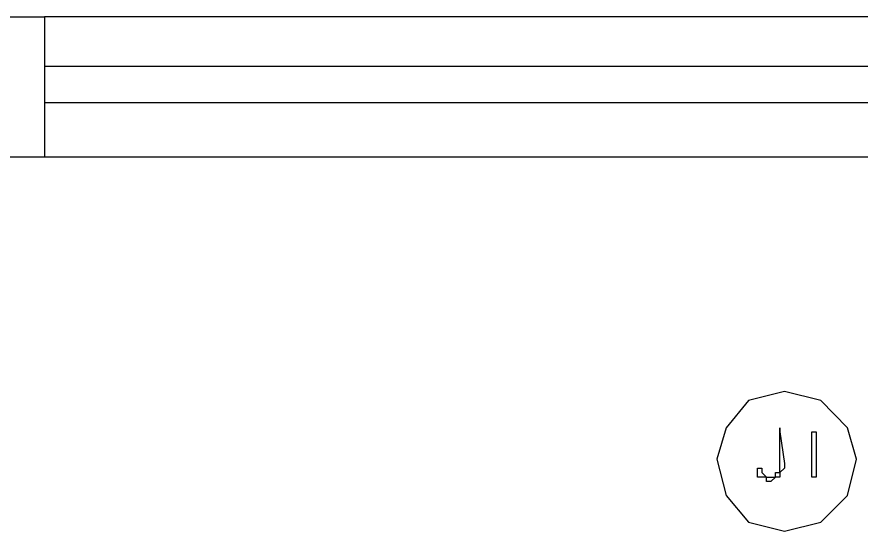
# Model space of a CAD drawing. Header units: millimetres. Extents: x -518.8 to -461.2, y 3.5 to 44.2.
# Drawn here: x -489.921 to -488.73, y 4.227 to 4.953 of the extents above; entities that cross this region are included whole.
import ezdxf

# ---------------------------------------------------------------- set-up
doc = ezdxf.new("R2010")
doc.units = ezdxf.units.MM
doc.header["$MEASUREMENT"] = 0
for name, color, linetype in [('10', 10, 'Continuous'), ('12', 12, 'Continuous'), ('8', 8, 'Continuous'), ('MYSOLIDS', 7, 'Continuous')]:
    doc.layers.add(name, color=color, linetype=linetype)

msp = doc.modelspace()

# ---------------------------------------------------------------- linework, layer by layer
at = {"layer": '10'}
msp.add_lwpolyline([(-491.4098, 4.9526), (-489.882, 4.9526), (-489.882, 4.9526), (-489.882, 4.7548), (-489.882, 4.7548), (-492.6128, 4.7548)], dxfattribs=at)
at = {"layer": '12'}
msp.add_lwpolyline([(-488.7361, 4.3285), (-488.7489, 4.3729), (-488.7865, 4.4112), (-488.8376, 4.424), (-488.8887, 4.4112), (-488.9203, 4.3729), (-488.9331, 4.3285), (-488.9203, 4.2774), (-488.8887, 4.2398), (-488.8376, 4.227), (-488.7865, 4.2398), (-488.7489, 4.2774), (-488.7361, 4.3285)], dxfattribs=at)
at = {"layer": '8'}
for points in [[(-487.8767, 4.9526), (-489.882, 4.9526)], [(-487.8767, 4.8827), (-489.882, 4.8827)], [(-487.8767, 4.8315), (-489.882, 4.8315)], [(-487.8767, 4.7548), (-489.882, 4.7548)]]:
    msp.add_lwpolyline(points, dxfattribs=at)
at = {"layer": 'MYSOLIDS'}
for points in [[(-488.8444, 4.3225), (-488.8444, 4.3669), (-488.8444, 4.3729), (-488.8444, 4.3729), (-488.8444, 4.3729), (-488.8444, 4.3729), (-488.8444, 4.3729), (-488.8444, 4.3729), (-488.8444, 4.3669), (-488.8444, 4.3669), (-488.8376, 4.3225), (-488.8376, 4.3225), (-488.8376, 4.3157), (-488.8376, 4.3157), (-488.8444, 4.3097), (-488.8444, 4.3097), (-488.8444, 4.3097), (-488.8444, 4.303), (-488.8444, 4.303), (-488.8504, 4.303), (-488.8504, 4.303), (-488.8504, 4.303), (-488.8572, 4.2969), (-488.8572, 4.2969), (-488.8572, 4.2969), (-488.8632, 4.2969), (-488.8632, 4.303), (-488.8699, 4.303), (-488.8699, 4.303), (-488.876, 4.303), (-488.876, 4.3097), (-488.876, 4.3097), (-488.876, 4.3097), (-488.876, 4.3157), (-488.876, 4.3157), (-488.876, 4.3157), (-488.876, 4.3157), (-488.8699, 4.3157), (-488.8699, 4.3097), (-488.8699, 4.3097), (-488.8699, 4.3097), (-488.8699, 4.3097), (-488.8632, 4.303), (-488.8632, 4.303), (-488.8632, 4.303), (-488.8632, 4.303), (-488.8572, 4.303), (-488.8572, 4.303), (-488.8504, 4.303), (-488.8504, 4.303), (-488.8504, 4.3097), (-488.8504, 4.3097), (-488.8444, 4.3097), (-488.8444, 4.3097), (-488.8444, 4.3157), (-488.8444, 4.3157), (-488.8444, 4.3225), (-488.8444, 4.3225), (-488.8444, 4.3225), (-488.8444, 4.3225), (-488.8444, 4.3225), (-488.8444, 4.3225), (-488.8444, 4.3225)], [(-488.7993, 4.303), (-488.7993, 4.303), (-488.7993, 4.3097), (-488.7993, 4.3097), (-488.7993, 4.3157), (-488.7993, 4.3157), (-488.7993, 4.3225), (-488.7993, 4.3225), (-488.7993, 4.3285), (-488.7993, 4.3285), (-488.7993, 4.3353), (-488.7993, 4.3353), (-488.7993, 4.3413), (-488.7993, 4.3413), (-488.7993, 4.3473), (-488.7993, 4.3473), (-488.7993, 4.3541), (-488.7993, 4.3541), (-488.7993, 4.3601), (-488.7993, 4.3601), (-488.7993, 4.3669), (-488.7993, 4.3669), (-488.7993, 4.3669), (-488.7993, 4.3669), (-488.7993, 4.3669), (-488.7993, 4.3669), (-488.7933, 4.3669), (-488.7933, 4.3669), (-488.7933, 4.3669), (-488.7933, 4.3669), (-488.7933, 4.3601), (-488.7933, 4.3601), (-488.7933, 4.3541), (-488.7933, 4.3541), (-488.7933, 4.3473), (-488.7933, 4.3413), (-488.7933, 4.3413), (-488.7933, 4.3353), (-488.7933, 4.3353), (-488.7933, 4.3285), (-488.7933, 4.3285), (-488.7933, 4.3225), (-488.7933, 4.3225), (-488.7933, 4.3157), (-488.7933, 4.3157), (-488.7933, 4.3097), (-488.7933, 4.3097), (-488.7933, 4.3097), (-488.7933, 4.303), (-488.7933, 4.303), (-488.7993, 4.303), (-488.7993, 4.303), (-488.7993, 4.303), (-488.7993, 4.303), (-488.7993, 4.303), (-488.7993, 4.303), (-488.7993, 4.303), (-488.7993, 4.303), (-488.7993, 4.303), (-488.7993, 4.303), (-488.7993, 4.303)]]:
    msp.add_lwpolyline(points, dxfattribs=at)

doc.saveas('drawing.dxf')
